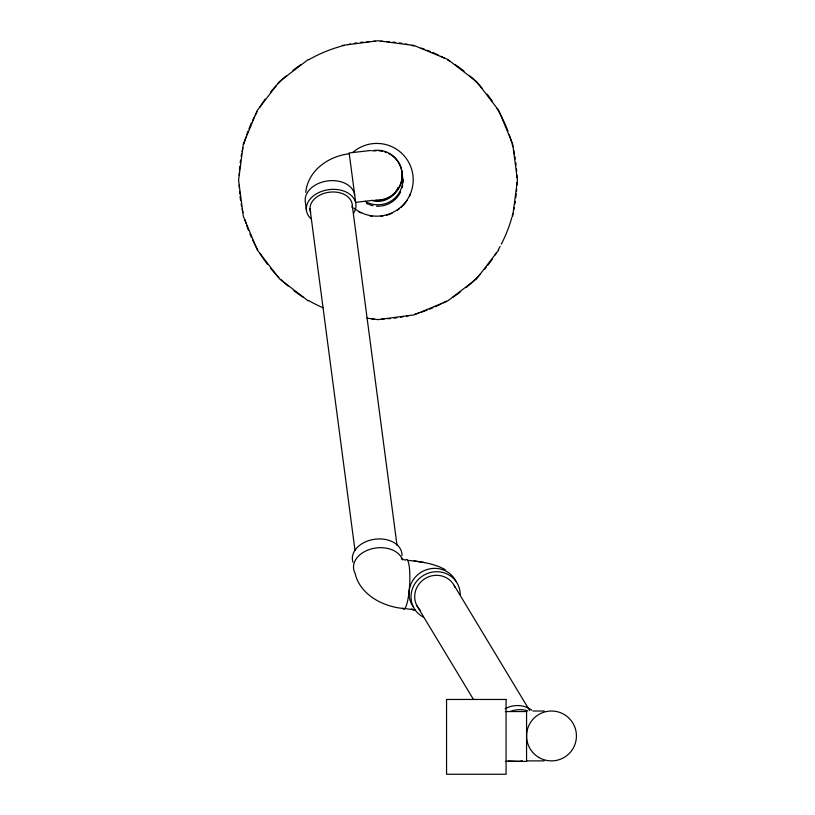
<?xml version="1.0" encoding="UTF-8"?>
<svg xmlns="http://www.w3.org/2000/svg" width="815" height="815" viewBox="0 0 815 815"><rect width="100%" height="100%" fill="white"/><g stroke="black" fill="none" stroke-linecap="round" stroke-linejoin="round"><path stroke-width="1.22" d="M512.696 216.27L517.444 180.186L512.696 144.102L498.77 110.473L476.602 81.592L447.73 59.434L414.102 45.497L378.007 40.75L341.923 45.497M305.768 192.371C307.958 170.376 328.608 156.164 349.268 153.77M498.77 249.91L476.602 278.781L447.73 300.939L414.102 314.875L378.007 319.623L366.811 318.145M308.294 59.434L279.413 81.592L257.255 110.473L243.328 144.102L238.571 180.186L243.328 216.27L257.255 249.91L279.413 278.781L308.294 300.939M522.272 760.731L518.972 761.363L508 760.823M373.178 200.286L355.666 202.354L349.156 152.935L370.621 150.51M533.01 711.016L544.186 711.016M505.371 711.546L526.561 711.546M526.561 760.884L544.186 760.884M505.371 761.414L526.561 761.414L526.561 711.016M407.632 560.333C420.459 561.596 433.763 563.338 445.224 569.644M402.63 608.408C382.398 606.421 359.731 594.369 355.034 573.118A24.929 17.635 -7.5 0 1 371.212 548.953A24.929 17.635 -7.5 0 1 402.518 559.905M424.442 562.584L414.102 560.924M414.163 609.895L411.31 609.223L415.334 609.885L402.559 608.296A24.929 4.564 -86.8 0 0 409.66 584.355A24.929 4.564 -86.8 0 0 405.187 560.312M401.286 558.713L404.352 559.752M454.21 585.516L529.699 710.639M417.046 605.942L473.495 699.514M352.304 205.737L396.997 545.235M309.985 208.497L355.014 550.522M306.43 210.372L305.279 201.631A24.929 17.635 -7.5 0 1 327.691 180.899A24.929 17.635 -7.5 0 1 354.719 195.131M352.691 152.548A36.39 36.369 -7.5 0 1 402.712 154.249A36.39 36.369 -7.5 0 1 403.731 204.259A36.39 36.369 -7.5 0 1 353.822 207.998M410.526 193.97A36.39 36.369 -7.5 0 1 409.548 196.15M407.194 200.266A36.39 36.369 -7.5 0 1 400.96 207.428M399.116 208.956A36.39 36.369 -7.5 0 1 397.18 210.351M392.005 213.255A36.39 36.369 -7.5 0 1 386.412 215.282M382.928 216.046A36.39 36.369 -7.5 0 1 380.554 216.372M372.241 216.27A36.39 36.369 -7.5 0 1 369.878 215.883M360.872 212.868A36.39 36.369 -7.5 0 1 358.783 211.757M516.904 182.672A138.917 138.917 0 0 1 516.832 185.168M516.649 188.917A138.917 138.917 0 0 1 516.466 191.423M516.241 193.939A138.917 138.917 0 0 1 515.813 197.688M515.294 201.437A138.917 138.917 0 0 1 514.876 203.923M514.184 207.631A138.917 138.917 0 0 1 513.664 210.087M512.808 213.734A138.917 138.917 0 0 1 512.187 216.138M511.861 217.34A138.917 138.917 0 0 1 501.307 244.184M500.135 246.385A138.917 138.917 0 0 1 498.311 249.645M496.406 252.854A138.917 138.917 0 0 1 495.082 254.973M492.301 259.15A138.917 138.917 0 0 1 487.828 265.252M486.27 267.228A138.917 138.917 0 0 1 484.67 269.184M480.544 273.911A138.917 138.917 0 0 1 466.037 287.654M460.057 292.29A138.917 138.917 0 0 1 452.794 297.251M446.386 301.102A138.917 138.917 0 0 1 443.105 302.905M440.884 304.056A138.917 138.917 0 0 1 435.22 306.776M432.918 307.795A138.917 138.917 0 0 1 429.413 309.242M427.07 310.148A138.917 138.917 0 0 1 421.141 312.237M418.747 312.991A138.917 138.917 0 0 1 415.161 314.04M409.13 315.568A138.917 138.917 0 0 1 406.685 316.108M402.987 316.841A138.917 138.917 0 0 1 400.511 317.269M396.762 317.83A138.917 138.917 0 0 1 394.266 318.145M390.507 318.543A138.917 138.917 0 0 1 388.001 318.747M384.242 318.96A138.917 138.917 0 0 1 381.746 319.052M374.279 319.052A138.917 138.917 0 0 1 371.783 318.96M323.107 307.795A138.917 138.917 0 0 1 308.549 300.49M303.231 297.251A138.917 138.917 0 0 1 293.94 290.782M288.052 286.045A138.917 138.917 0 0 1 280.666 279.29M278.913 277.528A138.917 138.917 0 0 1 270.539 268.206M267.422 264.254A138.917 138.917 0 0 1 259.618 252.854M257.703 249.645A138.917 138.917 0 0 1 252.477 239.681M251.417 237.399A138.917 138.917 0 0 1 249.91 233.925M248.494 230.421A138.917 138.917 0 0 1 246.762 225.694M245.957 223.31A138.917 138.917 0 0 1 244.846 219.734M242.911 212.521A138.917 138.917 0 0 1 242.086 208.864M241.586 206.399A138.917 138.917 0 0 1 241.138 203.923M240.547 200.195A138.917 138.917 0 0 1 240.048 196.446M239.773 193.939A138.917 138.917 0 0 1 239.549 191.423M239.294 187.664A138.917 138.917 0 0 1 239.182 185.168M239.182 175.205A138.917 138.917 0 0 1 239.294 172.709M239.457 170.203A138.917 138.917 0 0 1 239.773 166.433M240.201 162.684A138.917 138.917 0 0 1 240.547 160.178M241.138 156.449A138.917 138.917 0 0 1 241.586 153.974M242.086 151.508A138.917 138.917 0 0 1 242.911 147.851M243.828 144.235A138.917 138.917 0 0 1 245.957 137.063M246.762 134.679A138.917 138.917 0 0 1 248.045 131.133M248.962 128.78A138.917 138.917 0 0 1 251.417 122.973M252.477 120.691A138.917 138.917 0 0 1 254.137 117.309M255.289 115.088A138.917 138.917 0 0 1 257.092 111.808M259.618 107.519A138.917 138.917 0 0 1 265.17 99.165M270.539 92.166A138.917 138.917 0 0 1 276.326 85.544M278.037 83.731A138.917 138.917 0 0 1 286.157 75.978M292.942 70.365A138.917 138.917 0 0 1 301.122 64.487M308.549 59.882A138.917 138.917 0 0 1 340.853 46.333M342.055 46.007A138.917 138.917 0 0 1 344.46 45.385M348.107 44.53A138.917 138.917 0 0 1 350.562 44.01M354.27 43.317A138.917 138.917 0 0 1 356.756 42.91M360.505 42.38A138.917 138.917 0 0 1 363.011 42.085M366.77 41.728A138.917 138.917 0 0 1 369.277 41.545M373.026 41.361A138.917 138.917 0 0 1 375.521 41.29M380.493 41.29A138.917 138.917 0 0 1 382.989 41.361M386.738 41.545A138.917 138.917 0 0 1 389.254 41.728M393.013 42.085A138.917 138.917 0 0 1 395.52 42.38M399.258 42.91A138.917 138.917 0 0 1 401.754 43.317M405.452 44.01A138.917 138.917 0 0 1 407.907 44.53M411.555 45.385A138.917 138.917 0 0 1 413.959 46.007M421.141 48.136A138.917 138.917 0 0 1 424.707 49.358M427.07 50.224A138.917 138.917 0 0 1 430.585 51.61M432.918 52.578A138.917 138.917 0 0 1 438.643 55.196M440.884 56.317A138.917 138.917 0 0 1 444.216 58.059M447.466 59.882A138.917 138.917 0 0 1 449.605 61.145M454.892 64.487A138.917 138.917 0 0 1 464.071 71.139M469.868 75.978A138.917 138.917 0 0 1 482.215 88.326M487.054 94.133A138.917 138.917 0 0 1 492.301 101.223M497.048 108.589A138.917 138.917 0 0 1 507.969 131.133M509.263 134.679A138.917 138.917 0 0 1 511.861 143.032M512.187 144.235A138.917 138.917 0 0 1 512.808 146.639M513.664 150.286A138.917 138.917 0 0 1 514.428 153.974M514.876 156.449A138.917 138.917 0 0 1 515.294 158.935M515.813 162.684A138.917 138.917 0 0 1 516.109 165.18M516.466 168.95A138.917 138.917 0 0 1 516.649 171.456M516.832 175.205A138.917 138.917 0 0 1 516.904 177.701M310.709 212.358A21.251 15.027 -7.5 0 1 329.759 192.157A21.251 15.027 -7.5 0 1 352.121 207.723M397.924 187.572A21.496 21.485 -7.5 0 1 372.292 200.633M420.163 610.18A21.21 20.141 -31.1 0 1 424.574 578.894A21.21 20.141 -31.1 0 1 455.106 587.421M371.701 150.877A24.929 24.919 -7.5 0 1 402.08 173.106A24.929 24.919 -7.5 0 1 375.786 200.052M401.877 173.188A24.929 24.919 -7.5 0 1 365.181 201.336M402.885 179.188A24.929 24.919 -7.5 0 1 402.936 182.743M402.671 185.148A24.929 24.919 -7.5 0 1 402.182 187.511M400.613 191.882A24.929 24.919 -7.5 0 1 381.298 206.012M380.157 206.134A24.929 24.919 -7.5 0 1 376.601 206.175M372.995 205.706A24.929 24.919 -7.5 0 1 369.572 204.738M368.502 204.321A24.929 24.919 -7.5 0 1 366.404 203.343M510.363 711.495A24.929 23.676 -31.1 0 1 527.672 710.853M413.623 607.277A24.929 23.676 -31.1 0 1 421.375 572.11A24.929 23.676 -31.1 0 1 456.094 581.645M423.25 617.026A24.929 23.676 -31.1 0 1 423.393 575.461A24.929 23.676 -31.1 0 1 460.231 594.716M505.127 708.714A24.929 23.676 -31.1 0 1 531.879 710.242M310.892 218.675A24.929 17.635 -7.5 0 1 328.842 189.64A24.929 17.635 -7.5 0 1 353.7 213.041M397.761 161.39A24.929 24.919 -7.5 0 1 374.645 200.419M374.044 150.928A24.929 24.919 -7.5 0 1 376.357 150.734M378.741 150.765A24.929 24.919 -7.5 0 1 382.347 151.233M384.66 151.824A24.929 24.919 -7.5 0 1 386.84 152.619M388.938 153.597A24.929 24.919 -7.5 0 1 397.078 160.463M352.946 562.187A24.929 17.635 -7.5 0 1 374.869 539.235A24.929 17.635 -7.5 0 1 401.978 555.728M506.074 699.453L446.559 699.453L446.559 774.25L506.074 774.25L506.074 699.453M539.031 757.543A24.929 24.929 0 0 0 576.429 735.955A24.929 24.929 0 0 0 539.031 714.358A24.929 24.929 0 0 0 539.031 757.543"/></g></svg>
